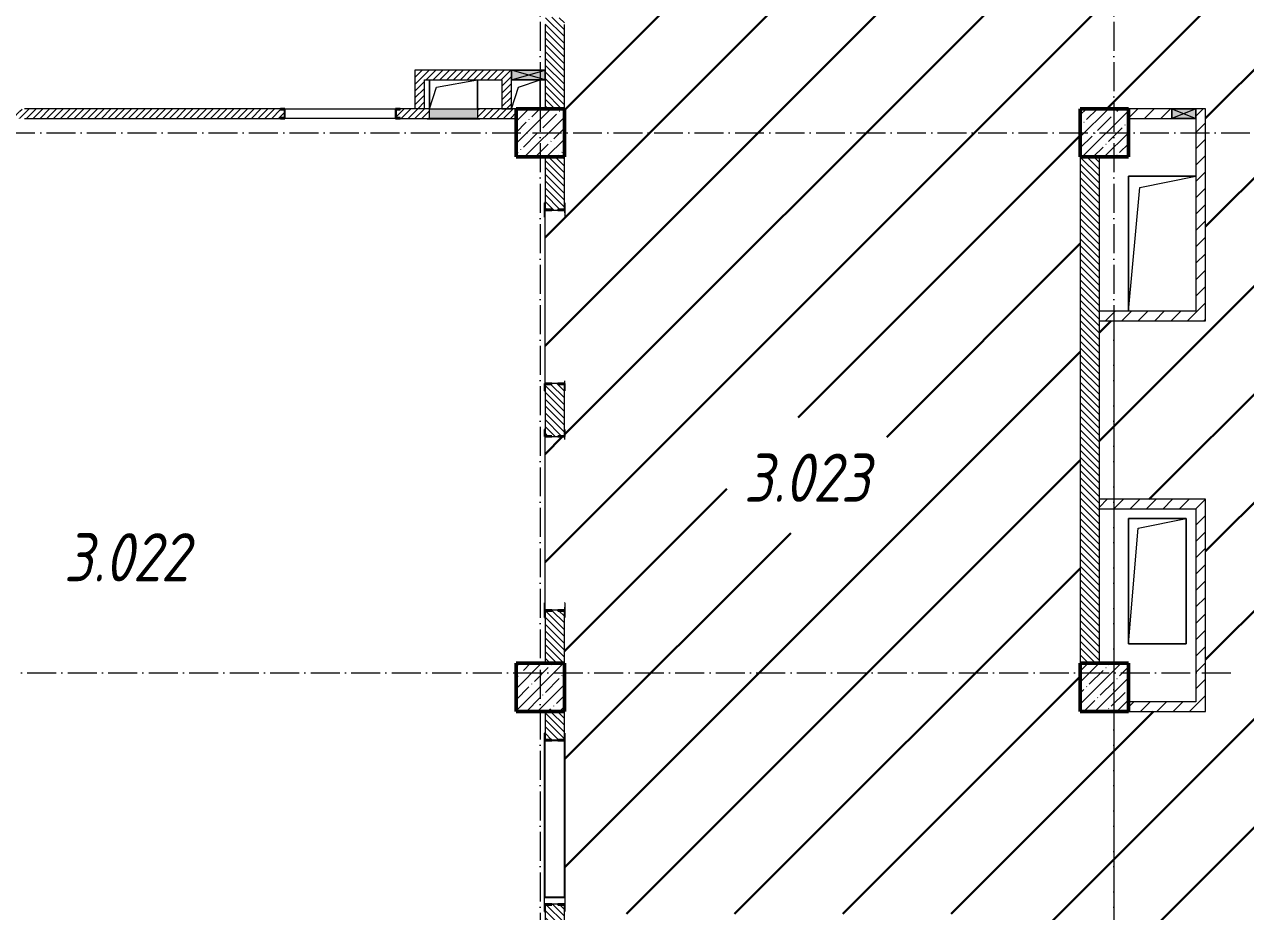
# Model space of a CAD drawing. Header units: millimetres. Extents: x 35697 to 388678, y -91946 to 171347.
# Drawn here: x 361571 to 374236, y -43007 to -33807 of the extents above; entities that cross this region are included whole.
import ezdxf

# ---------------------------------------------------------------- set-up
doc = ezdxf.new("R2010")
doc.units = ezdxf.units.MM
doc.linetypes.add('50_200_ШТРИХ_1Т_ш5_п1_п1_', pattern=[700, 500, -100, 0, -100])
for name, color, linetype, lineweight in [('2.1) ПГП окна 2.8 м', 5, 'Continuous', 30), ('A-DETL-GENF-OTLN', 7, 'Continuous', 9), ('A-FLOR-____-OTLN', 7, 'Continuous', 9), ('A-GENM-____-MCUT', 7, 'Continuous', 25), ('A-GENM-____-OTLN', 7, 'Continuous', 9), ('A-GENM-____-OTLN-1', 7, 'Continuous', 25), ('A-GLAZ-____-OTLN', 7, 'Continuous', 9), ('A-WALL-____-MCUT', 7, 'Continuous', 13), ('A-WALL-____-PATT-1', 7, 'Continuous', 9), ('A-WALL-FNSH-MCUT-1', 7, 'Continuous', 9), ('I-WALL-____-OTLN', 7, 'Continuous', 9), ('S-COLS-____-MCUT', 7, 'Continuous', 50), ('S-COLS-____-OTLN', 7, 'Continuous', 9), ('S-GRID-____-OTLN-1', 7, '50_200_ШТРИХ_1Т_ш5_п1_п1_', 9), ('Марки помещений', 7, 'Continuous', 9), ('стяжа', 7, 'Continuous', 30)]:
    doc.layers.add(name, color=color, linetype=linetype, lineweight=lineweight)
doc.layers.add('A-GLAZ-____-OTLN-1', color=7, linetype='Continuous', lineweight=9, true_color=0xc0c0c0)
doc.styles.add('ISOCPEUR_I_2', font='isocpeui.ttf', dxfattribs={"width": 0.85, "height": 2.3})
pattern_1 = [(45, (283770.707, -86863.456), (-35.35534, 35.35534), [])]
pattern_2 = [(135, (283770.707, -86863.456), (-35.35534, -35.35534), [])]
pattern_3 = [(45, (283770.71, -86863.46), (-84.85281, 84.85281), [])]

# ---------------------------------------------------------------- blocks, each defined once
blk = doc.blocks.new('BSC_Колонна _Прямоугольная - 500х500-V36-АР1_План отверстий 3 этажа в осях 1-64_Ю-ЯЯ')
at = {"layer": 'S-COLS-____-OTLN'}
h = blk.add_hatch(dxfattribs=at)
h.set_pattern_fill('FP_44', color=256, style=0, pattern_type=2)
h.set_pattern_definition([(45, (-89000, -51931.04), (-114.04925, 114.04925), []), (45, (-88885.95, -51931.04), (-114.04925, 114.04925), [201.613, -40.323, 3.353, -36.97])])
h.paths.add_polyline_path([(-250, -250), (250, -250), (250, 250), (-250, 250)], flags=0)
at = {"layer": 'S-COLS-____-MCUT'}
for p, q in [((250, 250), (-250, 250)), ((-250, 250), (-250, -250)), ((250, -250), (250, 250)), ((-250, -250), (250, -250))]:
    blk.add_line(p, q, dxfattribs=at)
blk = doc.blocks.new('BSC_Колонна _Прямоугольная - 500х500-V37-АР1_План отверстий 3 этажа в осях 1-64_Ю-ЯЯ')
at = {"layer": 'S-COLS-____-OTLN'}
h = blk.add_hatch(dxfattribs=at)
h.set_pattern_fill('FP_45', color=256, style=0, pattern_type=2)
h.set_pattern_definition([(45, (-83150, -51931.04), (-114.04925, 114.04925), []), (45, (-83035.95, -51931.04), (-114.04925, 114.04925), [201.613, -40.323, 3.353, -36.97])])
h.paths.add_polyline_path([(-250, -250), (250, -250), (250, 250), (-250, 250)], flags=0)
at = {"layer": 'S-COLS-____-MCUT'}
for p, q in [((250, 250), (-250, 250)), ((-250, 250), (-250, -250)), ((250, -250), (250, 250)), ((-250, -250), (250, -250))]:
    blk.add_line(p, q, dxfattribs=at)
blk = doc.blocks.new('BSC_Колонна _Прямоугольная - 500х500-V54-АР1_План отверстий 3 этажа в осях 1-64_Ю-ЯЯ')
at = {"layer": 'S-COLS-____-OTLN'}
h = blk.add_hatch(dxfattribs=at)
h.set_pattern_fill('FP_62', color=256, style=0, pattern_type=2)
h.set_pattern_definition([(45, (-89000, -46181.04), (-114.04925, 114.04925), []), (45, (-88885.95, -46181.04), (-114.04925, 114.04925), [201.613, -40.323, 3.353, -36.97])])
h.paths.add_polyline_path([(-250, -250), (250, -250), (250, 250), (-250, 250)], flags=0)
at = {"layer": 'S-COLS-____-MCUT'}
for p, q in [((250, 250), (-250, 250)), ((-250, 250), (-250, -250)), ((250, -250), (250, 250)), ((-250, -250), (250, -250))]:
    blk.add_line(p, q, dxfattribs=at)
blk = doc.blocks.new('BSC_Колонна _Прямоугольная - 500х500-V55-АР1_План отверстий 3 этажа в осях 1-64_Ю-ЯЯ')
at = {"layer": 'S-COLS-____-OTLN'}
h = blk.add_hatch(dxfattribs=at)
h.set_pattern_fill('FP_63', color=256, style=0, pattern_type=2)
h.set_pattern_definition([(45, (-83150, -46181.04), (-114.04925, 114.04925), []), (45, (-83035.95, -46181.04), (-114.04925, 114.04925), [201.613, -40.323, 3.353, -36.97])])
h.paths.add_polyline_path([(-250, -250), (250, -250), (250, 250), (-250, 250)], flags=0)
at = {"layer": 'S-COLS-____-MCUT'}
for p, q in [((250, 250), (-250, 250)), ((-250, 250), (-250, -250)), ((250, -250), (250, 250)), ((-250, -250), (250, -250))]:
    blk.add_line(p, q, dxfattribs=at)
blk = doc.blocks.new('154_Стойка_СКБ_Швеллер - СМ-2180_100-28278414-АР1_План отверстий 3 этажа в осях 1-64_Ю-ЯЯ')
at = {"layer": 'A-GENM-____-MCUT'}
for p, q in [((171, 50), (125, 50)), ((125, 50), (125, -50)), ((129.5, 42.4), (171, 42.4)), ((129.5, -42.4), (129.5, 42.4)), ((171, 42.4), (171, 50)), ((125, -50), (171, -50)), ((171, -42.4), (129.5, -42.4)), ((171, -50), (171, -42.4))]:
    blk.add_line(p, q, dxfattribs=at)
blk = doc.blocks.new('154_Стойка_СКБ_Уголок - СМ-2480_200-28346303-АР1_План отверстий 3 этажа в осях 1-64_Ю-ЯЯ')
at = {"layer": 'A-GENM-____-MCUT'}
for p, q in [((125, 156), (125, 81)), ((200, 156), (125, 156)), ((131, 81), (131, 150)), ((131, 150), (200, 150)), ((200, 150), (200, 156)), ((125, 81), (131, 81)), ((131, 19), (125, 19)), ((125, 19), (125, -56)), ((131, -50), (131, 19)), ((125, -56), (200, -56)), ((200, -50), (131, -50)), ((200, -56), (200, -50))]:
    blk.add_line(p, q, dxfattribs=at)
blk = doc.blocks.new('Стойка_Влож_Полоса боковая - Полоса-V164-АР1_План отверстий 3 этажа в осях 1-64_Ю-ЯЯ')
at = {"layer": 'A-GENM-____-OTLN'}
for p, q in [((-5, 60), (0, 60)), ((-5, -60), (-5, 60)), ((0, 31), (0, -31)), ((0, -60), (-5, -60))]:
    blk.add_line(p, q, dxfattribs=at)
blk = doc.blocks.new('Стойка_Влож_Уголок_Опорный - Уголок-28213941-АР1_План отверстий 3 этажа в осях 1-64_Ю-ЯЯ')
at = {"layer": 'A-GENM-____-OTLN'}
for p, q in [((-212, -6), (-212, 0)), ((0, 0), (0, -6)), ((-212, -75), (-212, -6)), ((-212, -6), (-206, -6)), ((-212, -75), (-206, -75)), ((-6, -6), (0, -6)), ((-6, -75), (0, -75)), ((0, -6), (0, -75))]:
    blk.add_line(p, q, dxfattribs=at)
blk = doc.blocks.new('Фахверк_СКБ_Уголок - 200_3960-28268576-АР1_План отверстий 3 этажа в осях 1-64_Ю-ЯЯ')
at = {"layer": 'A-GENM-____-MCUT'}
for p, q in [((200, 156), (125, 156)), ((125, 156), (125, 81)), ((131, 81), (131, 150)), ((131, 150), (200, 150)), ((200, 150), (200, 156)), ((125, 81), (131, 81)), ((131, 19), (125, 19)), ((125, 19), (125, -56)), ((131, -50), (131, 19)), ((125, -56), (200, -56)), ((200, -50), (131, -50)), ((200, -56), (200, -50))]:
    blk.add_line(p, q, dxfattribs=at)
blk = doc.blocks.new('АР_Перемычка - АР_Перемычка-28729843-АР1_План отверстий 3 этажа в осях 1-64_Ю-ЯЯ')
at = {"layer": 'A-GENM-____-OTLN'}
blk.add_line((-400, -100), (-392, -100), dxfattribs=at)
blk = doc.blocks.new('Фахверк_СКБ_Уголок - 200_3550-28267367-АР1_План отверстий 3 этажа в осях 1-64_Ю-ЯЯ')
at = {"layer": 'A-GENM-____-MCUT'}
for p, q in [((200, 156), (125, 156)), ((125, 156), (125, 81)), ((131, 81), (131, 150)), ((131, 150), (200, 150)), ((200, 150), (200, 156)), ((125, 81), (131, 81)), ((131, 19), (125, 19)), ((125, 19), (125, -56)), ((131, -50), (131, 19)), ((125, -56), (200, -56)), ((200, -50), (131, -50)), ((200, -56), (200, -50))]:
    blk.add_line(p, q, dxfattribs=at)
blk = doc.blocks.new('AR_Отверстие Ниша - Лючок-32401698-АР1_План отверстий 3 этажа в осях 1-64_Ю-ЯЯ')
at = {"layer": 'A-GLAZ-____-OTLN'}
blk.add_hatch(color=256, dxfattribs=at).paths.add_polyline_path([(-250, 50), (-250, -50), (250, -50), (250, 50)], flags=0)
for p, q in [((-250, 50), (250, 50)), ((-250, -50), (-250, 50)), ((250, 50), (250, -50)), ((250, -50), (-250, -50))]:
    blk.add_line(p, q, dxfattribs=at)
blk = doc.blocks.new('Л_Общий_Лючок - Лючок-29741473-АР1_План отверстий 3 этажа в осях 1-64_Ю-ЯЯ')
at = {"layer": 'A-GLAZ-____-OTLN-1'}
blk.add_hatch(color=256, dxfattribs=at).paths.add_polyline_path([(524, -6), (524, 0), (-24, 0), (-24, -6), (500, -6)], flags=0)
at = {"layer": 'A-GLAZ-____-OTLN'}
for p, q in [((-24, 0), (-24, -6)), ((524, 0), (524, -6)), ((-24, -6), (524, -6))]:
    blk.add_line(p, q, dxfattribs=at)
blk = doc.blocks.new('AR_Отверстие прямоугольное _в плите_ - AR_Отверстие прямоугольное _в плите_-30459267-АР1_План отверстий 3 этажа в осях 1-64_Ю-ЯЯ')
at = {"layer": 'A-GENM-____-OTLN'}
for p, q in [((-250, 150), (-250, -150)), ((-175, 75), (250, 150)), ((250, -150), (250, 150)), ((-250, -150), (-175, 75))]:
    blk.add_line(p, q, dxfattribs=at)
blk = doc.blocks.new('AR_Отверстие прямоугольное _в плите_ - AR_Отверстие прямоугольное _в плите_-30552542-АР1_План отверстий 3 этажа в осях 1-64_Ю-ЯЯ')
at = {"layer": 'A-GENM-____-OTLN'}
for p, q in [((350, 700), (-350, 700)), ((-350, 700), (-350, -700)), ((-233, 583), (350, 700)), ((-350, -700), (-233, 583))]:
    blk.add_line(p, q, dxfattribs=at)
blk = doc.blocks.new('AR_Отверстие прямоугольное _в плите_ - AR_Отверстие прямоугольное _в плите_-30552544-АР1_План отверстий 3 этажа в осях 1-64_Ю-ЯЯ')
at = {"layer": 'A-GENM-____-OTLN'}
for p, q in [((300, 650), (-300, 650)), ((-300, 650), (-300, -650)), ((-200, 550), (300, 650)), ((300, -650), (300, 650)), ((-300, -650), (-200, 550)), ((-300, -650), (300, -650))]:
    blk.add_line(p, q, dxfattribs=at)
blk = doc.blocks.new('AR_Отверстие прямоугольное _в плите_ - AR_Отверстие прямоугольное _в плите_-30459338-АР1_План отверстий 3 этажа в осях 1-64_Ю-ЯЯ')
at = {"layer": 'A-GENM-____-OTLN'}
for p, q in [((-75, 75), (150, 150)), ((150, -150), (150, 150)), ((-150, -150), (-75, 75))]:
    blk.add_line(p, q, dxfattribs=at)
blk = doc.blocks.new('AR_Отверстие прямоугольное _в стене__БезПР - AR_Отверстие прямоугольное _в стене__БезПР-36899173-АР1_План отверстий 3 этажа в осях 1-64_Ю-ЯЯ')
at = {"layer": 'A-GLAZ-____-OTLN'}
blk.add_hatch(color=256, dxfattribs=at).paths.add_polyline_path([(175, 50), (-175, 50), (-175, -50), (175, -50)], flags=0)
at = {"layer": 'A-DETL-GENF-OTLN'}
for p, q in [((-175, -50), (-175, 50)), ((-175, 50), (175, 50)), ((175, 50), (-175, -50)), ((-175, 50), (175, -50)), ((175, 50), (-175, 50)), ((-175, 50), (-175, -50)), ((175, 50), (175, -50)), ((175, -50), (175, 50)), ((175, -50), (-175, -50)), ((-175, -50), (175, -50))]:
    blk.add_line(p, q, dxfattribs=at)
at = {"layer": 'A-GLAZ-____-OTLN'}
blk.add_line((175, 50), (-175, 50), dxfattribs=at)
blk = doc.blocks.new('AR_Отверстие прямоугольное _в стене__БезПР - AR_Отверстие прямоугольное _в стене__БезПР-36427648-АР1_План отверстий 3 этажа в осях 1-64_Ю-ЯЯ')
at = {"layer": 'A-GLAZ-____-OTLN'}
blk.add_hatch(color=256, dxfattribs=at).paths.add_polyline_path([(125, -50), (125, 50), (-125, 50), (-125, -50)], flags=0)
at = {"layer": 'A-DETL-GENF-OTLN'}
for p, q in [((-125, -50), (-125, 50)), ((-125, 50), (125, 50)), ((125, 50), (-125, -50)), ((-125, 50), (125, -50)), ((125, 50), (-125, 50)), ((-125, 50), (-125, -50)), ((125, 50), (125, -50)), ((125, -50), (125, 50)), ((125, -50), (-125, -50)), ((-125, -50), (125, -50))]:
    blk.add_line(p, q, dxfattribs=at)
at = {"layer": 'A-GLAZ-____-OTLN'}
blk.add_line((125, 50), (-125, 50), dxfattribs=at)
blk = doc.blocks.new('3эт')
at = {"layer": 'S-GRID-____-OTLN-1', "color": 251, "ltscale": 0.6, "true_color": 0x636466}
for p, q in [((366920.7, 4029.4), (366920.7, -46882.4)), ((372870.7, 4029.4), (372870.7, -46882.4)), ((352977.2, -34932.4), (387845.1, -34932.4)), ((372870.7, -36982.5), (372870.7, -91346.1)), ((351097.5, -40532.4), (374089.5, -40532.4))]:
    blk.add_line(p, q, dxfattribs=at)

msp = doc.modelspace()

# ---------------------------------------------------------------- hatches: boundary and pattern name
at = {"layer": '2.1) ПГП окна 2.8 м'}
h = msp.add_hatch(dxfattribs=at)
h.set_pattern_fill('ANSI31', color=5, scale=250)
edge = h.paths.add_edge_path()
edge.add_line((377021, -31682), (373021, -31682))
edge.add_line((373021, -31682), (372521, -31682))
edge.add_line((372521, -31682), (371919, -31682))
edge.add_line((371919, -31682), (369621, -31682))
edge.add_line((369621, -31682), (369586, -31682))
edge.add_line((369586, -31682), (369586, -31688))
edge.add_line((369586, -31688), (369206, -31688))
edge.add_line((369206, -31688), (369171, -31682))
edge.add_line((369171, -31682), (367471, -31682))
edge.add_line((367471, -31682), (367471, -31688))
edge.add_line((367471, -31688), (367396, -31688))
edge.add_line((367396, -31688), (367171, -31682))
edge.add_line((367171, -31682), (367171, -31917))
edge.add_line((367171, -31917), (367171, -32167))
edge.add_line((367171, -32167), (367171, -32507))
edge.add_line((367171, -32507), (367177, -32507))
edge.add_line((367177, -32507), (367177, -32582))
edge.add_line((367177, -32582), (367177, -32588))
edge.add_line((367177, -32588), (367177, -32657))
edge.add_line((367177, -32657), (367171, -33657))
edge.add_line((367171, -33657), (367177, -33657))
edge.add_line((367177, -33657), (367177, -33726))
edge.add_line((367177, -33726), (367177, -33732))
edge.add_line((367177, -33732), (367177, -33807))
edge.add_line((367177, -33807), (367171, -34682))
edge.add_line((367171, -34682), (367171, -35182))
edge.add_line((367171, -35182), (367171, -35657))
edge.add_line((367171, -35657), (367177, -35657))
edge.add_line((367177, -35657), (367177, -35732))
edge.add_line((367177, -35732), (367177, -35738))
edge.add_line((367177, -35738), (367171, -35762))
edge.add_line((367171, -35762), (367171, -35732))
edge.add_line((367171, -35732), (367131, -35732))
edge.add_line((367131, -35732), (367131, -35737))
edge.add_line((367131, -35737), (367011, -35737))
edge.add_line((367011, -35737), (366971, -35733))
edge.add_line((366971, -35733), (366971, -37532))
edge.add_line((366971, -37532), (367040, -37532))
edge.add_line((367040, -37532), (367102, -37532))
edge.add_line((367102, -37532), (367177, -37532))
edge.add_line((367177, -37532), (367177, -37607))
edge.add_line((367177, -37607), (367171, -38007))
edge.add_line((367171, -38007), (367177, -38007))
edge.add_line((367177, -38007), (367177, -38082))
edge.add_line((367177, -38082), (367171, -38112))
edge.add_line((367171, -38112), (367171, -38082))
edge.add_line((367171, -38082), (367102, -38082))
edge.add_line((367102, -38082), (367040, -38082))
edge.add_line((367040, -38082), (366971, -38082))
edge.add_line((366971, -38082), (366971, -39882))
edge.add_line((366971, -39882), (367011, -39882))
edge.add_line((367011, -39882), (367011, -39877))
edge.add_line((367011, -39877), (367131, -39877))
edge.add_line((367131, -39877), (367171, -39882))
edge.add_line((367171, -39882), (367171, -39852))
edge.add_line((367171, -39852), (367177, -39807))
edge.add_line((367177, -39807), (367177, -39876))
edge.add_line((367177, -39876), (367177, -39882))
edge.add_line((367177, -39882), (367177, -39957))
edge.add_line((367177, -39957), (367171, -40432))
edge.add_line((367171, -40432), (367171, -40932))
edge.add_line((367171, -40932), (367171, -41157))
edge.add_line((367171, -41157), (367177, -41157))
edge.add_line((367177, -41157), (367177, -41232))
edge.add_line((367177, -41232), (367177, -42857))
edge.add_line((367177, -42857), (367177, -42926))
edge.add_line((367177, -42926), (367177, -42932))
edge.add_line((367177, -42932), (367177, -43032))
edge.add_line((367177, -43032), (369321, -43032))
edge.add_line((369321, -43032), (369371, -43032))
edge.add_line((369371, -43032), (370421, -43032))
edge.add_line((370421, -43032), (371471, -43032))
edge.add_line((371471, -43032), (371571, -43032))
edge.add_line((371571, -43032), (371571, -43682))
edge.add_line((371571, -43682), (372071, -43682))
edge.add_line((372071, -43682), (372371, -43682))
edge.add_line((372371, -43682), (372521, -43682))
edge.add_line((372521, -43682), (372521, -43382))
edge.add_line((372521, -43382), (373021, -43382))
edge.add_line((373021, -43382), (373021, -43882))
edge.add_line((373021, -43882), (376471, -43882))
edge.add_line((376471, -43882), (376471, -43382))
edge.add_line((376471, -43382), (376971, -43382))
edge.add_line((376971, -43382), (376971, -42605))
edge.add_arc((376996, -42561), 50, 180, 240.0455, ccw=False)
edge.add_arc((376996, -42561), 50, 119.9545, 180, ccw=False)
edge.add_line((376971, -42518), (376971, -40032))
edge.add_line((376971, -40032), (376471, -40032))
edge.add_line((376471, -40032), (376471, -39532))
edge.add_line((376471, -39532), (376971, -39532))
edge.add_line((376971, -39532), (376971, -39832))
edge.add_line((376971, -39832), (380621, -39832))
edge.add_line((380621, -39832), (380621, -39582))
edge.add_line((380621, -39582), (380621, -37982))
edge.add_line((380621, -37982), (380621, -37582))
edge.add_line((380621, -37582), (378871, -37582))
edge.add_line((378871, -37582), (378821, -37582))
edge.add_line((378821, -37582), (378221, -37582))
edge.add_line((378221, -37582), (377121, -37582))
edge.add_line((377121, -37582), (377021, -37582))
edge.add_line((377021, -37582), (377021, -37382))
edge.add_line((377021, -37382), (377021, -36557))
edge.add_line((377021, -36557), (377015, -36557))
edge.add_line((377015, -36557), (377015, -36482))
edge.add_line((377015, -36482), (377016, -35482))
edge.add_line((377016, -35482), (377015, -35482))
edge.add_line((377015, -35482), (377015, -35407))
edge.add_line((377015, -35407), (377016, -34307))
edge.add_line((377016, -34307), (377015, -34307))
edge.add_line((377015, -34307), (377015, -34232))
edge.add_line((377015, -34232), (377017, -33082))
edge.add_line((377017, -33082), (377015, -33082))
edge.add_line((377015, -33082), (377015, -33007))
edge.add_line((377015, -33007), (377021, -31682))
h.paths.add_polyline_path([(372521, -34682), (373021, -34682), (373471, -34682), (373721, -34682), (373821, -34682), (373821, -36882), (372721, -36882), (372721, -38732), (373821, -38732), (373821, -40932), (373021, -40932), (372521, -40932), (372521, -40432), (372521, -35182)], flags=16)
h.paths.add_polyline_path([(373471, -34782), (373471, -34682), (373721, -34682), (373721, -34782), (373721, -36782), (373021, -36782), (373021, -35382), (373721, -35382), (373721, -34782)], flags=0)
h.paths.add_polyline_path([(373021, -35382), (373721, -35382), (373137, -35499), (373021, -36782)], flags=0)
h.paths.add_polyline_path([(373021, -38932), (373621, -38932), (373621, -40232), (373021, -40232)], flags=0)
h.paths.add_polyline_path([(368857, -39083), (370515, -39083), (370515, -37883), (368857, -37883)], flags=16)
at = {"layer": 'A-WALL-____-PATT-1'}
h = msp.add_hatch(dxfattribs=at)
h.set_pattern_fill('FP_9', color=256, style=0, pattern_type=2)
h.set_pattern_definition(pattern_2)
h.paths.add_polyline_path([(367171, -34682), (367171, -33738), (367102, -33738), (367102, -33732), (367040, -33732), (367040, -33738), (366971, -33738), (366971, -34682)], flags=0)
h.paths.add_polyline_path([(367102, -32582), (367102, -32576), (367171, -32576), (367171, -32167), (366971, -32167), (366971, -32576), (367040, -32576), (367040, -32582)], flags=0)
h.paths.add_polyline_path([(366971, -31917), (367171, -31917), (367171, -31682), (366971, -31682)], flags=0)
h = msp.add_hatch(dxfattribs=at)
h.set_pattern_fill('FP_8', color=256, style=0, pattern_type=2)
h.set_pattern_definition(pattern_1)
h.paths.add_polyline_path([(366521, -34382), (366621, -34382), (366621, -34282), (365621, -34282), (365621, -34382), (365721, -34382)], flags=0)
h = msp.add_hatch(dxfattribs=at)
h.set_pattern_fill('FP_8', color=256, style=0, pattern_type=2)
h.set_pattern_definition(pattern_1)
h.paths.add_polyline_path([(365721, -34682), (365721, -34382), (365621, -34382), (365621, -34682)], flags=0)
h = msp.add_hatch(dxfattribs=at)
h.set_pattern_fill('FP_8', color=256, style=0, pattern_type=2)
h.set_pattern_definition(pattern_1)
h.paths.add_polyline_path([(366621, -34682), (366621, -34382), (366521, -34382), (366521, -34682)], flags=0)
h = msp.add_hatch(dxfattribs=at)
h.set_pattern_fill('FP_8', color=256, style=0, pattern_type=2)
h.set_pattern_definition(pattern_1)
h.paths.add_polyline_path([(365671, -34782), (365671, -34682), (365467, -34682), (365467, -34690), (365425, -34690), (365425, -34775), (365467, -34775), (365467, -34782)], flags=0)
h.paths.add_polyline_path([(364225, -34782), (364225, -34775), (364266, -34775), (364266, -34690), (364225, -34690), (364225, -34682), (361571, -34682), (361571, -34685), (361524, -34685), (361524, -34779), (361571, -34779), (361571, -34782)], flags=0)
h.paths.add_polyline_path([(361521, -34782), (361521, -34682), (358771, -34682), (358771, -34782), (359758, -34782)], flags=0)
h = msp.add_hatch(dxfattribs=at)
h.set_pattern_fill('FP_8', color=256, style=0, pattern_type=2)
h.set_pattern_definition(pattern_1)
h.paths.add_polyline_path([(366671, -34782), (366671, -34682), (366271, -34682), (366271, -34782)], flags=0)
h.paths.add_polyline_path([(365771, -34782), (365771, -34682), (365671, -34682), (365671, -34782)], flags=0)
h = msp.add_hatch(dxfattribs=at)
h.set_pattern_fill('FP_7', color=256, style=0, pattern_type=2)
h.set_pattern_definition(pattern_3)
h.paths.add_polyline_path([(373471, -34782), (373471, -34682), (373021, -34682), (373021, -34782)], flags=0)
h.paths.add_polyline_path([(373721, -34782), (373821, -34782), (373821, -34682), (373721, -34682)], flags=0)
h = msp.add_hatch(dxfattribs=at)
h.set_pattern_fill('FP_7', color=256, style=0, pattern_type=2)
h.set_pattern_definition(pattern_3)
h.paths.add_polyline_path([(373721, -36782), (373821, -36782), (373821, -34782), (373721, -34782)], flags=0)
h = msp.add_hatch(dxfattribs=at)
h.set_pattern_fill('FP_9', color=256, style=0, pattern_type=2)
h.set_pattern_definition(pattern_2)
h.paths.add_polyline_path([(367171, -40432), (367171, -39888), (367102, -39888), (367102, -39882), (367040, -39882), (367040, -39888), (366971, -39888), (366971, -40432), (367131, -40432)], flags=0)
h.paths.add_polyline_path([(367040, -38082), (367102, -38082), (367102, -38076), (367171, -38076), (367171, -37538), (367102, -37538), (367102, -37532), (367040, -37532), (367040, -37538), (366971, -37538), (366971, -38076), (367040, -38076)], flags=0)
h.paths.add_polyline_path([(367040, -35732), (367102, -35732), (367102, -35726), (367171, -35726), (367171, -35182), (366971, -35182), (366971, -35726), (367040, -35726)], flags=0)
h = msp.add_hatch(dxfattribs=at)
h.set_pattern_fill('FP_9', color=256, style=0, pattern_type=2)
h.set_pattern_definition(pattern_2)
h.paths.add_polyline_path([(372721, -40432), (372721, -35182), (372521, -35182), (372521, -40432)], flags=0)
h = msp.add_hatch(dxfattribs=at)
h.set_pattern_fill('FP_7', color=256, style=0, pattern_type=2)
h.set_pattern_definition(pattern_3)
h.paths.add_polyline_path([(372721, -36882), (373821, -36882), (373821, -36782), (372721, -36782)], flags=0)
h = msp.add_hatch(dxfattribs=at)
h.set_pattern_fill('FP_7', color=256, style=0, pattern_type=2)
h.set_pattern_definition(pattern_3)
h.paths.add_polyline_path([(373721, -38832), (373721, -38732), (372721, -38732), (372721, -38832)], flags=0)
h = msp.add_hatch(dxfattribs=at)
h.set_pattern_fill('FP_7', color=256, style=0, pattern_type=2)
h.set_pattern_definition(pattern_3)
h.paths.add_polyline_path([(373721, -40832), (373821, -40832), (373821, -38732), (373721, -38732), (373721, -39327)], flags=0)
h = msp.add_hatch(dxfattribs=at)
h.set_pattern_fill('FP_7', color=256, style=0, pattern_type=2)
h.set_pattern_definition(pattern_3)
h.paths.add_polyline_path([(373021, -40932), (373821, -40932), (373821, -40832), (373021, -40832)], flags=0)
h = msp.add_hatch(dxfattribs=at)
h.set_pattern_fill('FP_9', color=256, style=0, pattern_type=2)
h.set_pattern_definition(pattern_2)
h.paths.add_polyline_path([(367171, -43382), (367171, -42938), (367102, -42938), (367102, -42932), (367040, -42932), (367040, -42938), (366971, -42938), (366971, -43382), (367131, -43382)], flags=0)
h.paths.add_polyline_path([(367040, -41232), (367102, -41232), (367102, -41226), (367171, -41226), (367171, -40932), (366971, -40932), (366971, -41226), (367040, -41226)], flags=0)

# ---------------------------------------------------------------- linework, layer by layer
msp.add_lwpolyline([(366965, -42857), (367177, -42857), (367177, -41232), (366965, -41232)], close=True)
at = {"layer": 'A-FLOR-____-OTLN'}
for p, q in [((365771, -34682), (365771, -34382)), ((366271, -34382), (366271, -34682)), ((366921, -34382), (366921, -34682)), ((373021, -35382), (373721, -35382)), ((373021, -36782), (373021, -35382)), ((373021, -38932), (373621, -38932)), ((373021, -40232), (373021, -38932)), ((373621, -38932), (373621, -40232)), ((373621, -40232), (373021, -40232))]:
    msp.add_line(p, q, dxfattribs=at)
at = {"layer": 'A-WALL-____-MCUT'}
for p, q in [((366971, -33807), (366971, -34282)), ((367171, -34682), (367171, -33807)), ((366971, -34382), (366971, -34682)), ((366971, -35182), (366971, -35657)), ((367171, -35657), (367171, -35182)), ((372521, -35182), (372521, -40432)), ((372721, -40432), (372721, -35182)), ((366971, -37607), (366971, -38007)), ((367102, -37532), (367040, -37532)), ((367171, -38007), (367171, -37607)), ((367040, -38082), (367102, -38082)), ((366971, -39957), (366971, -40432)), ((367171, -40432), (367171, -39957)), ((366971, -40932), (366971, -41157)), ((367171, -41157), (367171, -40932)), ((367040, -41232), (367102, -41232)), ((366971, -43007), (366971, -43382)), ((367171, -43382), (367171, -43007))]:
    msp.add_line(p, q, dxfattribs=at)
at = {"layer": 'A-WALL-FNSH-MCUT-1'}
for p, q in [((366621, -34282), (365621, -34282)), ((365621, -34282), (365621, -34682)), ((365721, -34382), (366521, -34382)), ((365721, -34682), (365721, -34382)), ((366521, -34382), (366521, -34682)), ((366621, -34682), (366621, -34382)), ((364225, -34682), (361571, -34682)), ((365771, -34682), (365467, -34682)), ((366671, -34682), (366271, -34682)), ((366521, -34682), (366621, -34682)), ((373471, -34682), (373021, -34682)), ((373821, -34682), (373721, -34682)), ((373821, -36882), (373821, -34682)), ((361571, -34782), (364225, -34782)), ((365467, -34782), (365771, -34782)), ((366271, -34782), (366671, -34782)), ((373021, -34782), (373471, -34782)), ((373721, -34782), (373721, -36782)), ((373721, -36782), (372721, -36782)), ((372721, -36882), (373821, -36882)), ((373821, -38732), (372721, -38732)), ((373821, -40932), (373821, -38732)), ((372721, -38832), (373721, -38832)), ((373721, -38832), (373721, -40832)), ((373721, -40832), (373021, -40832)), ((373021, -40932), (373821, -40932))]:
    msp.add_line(p, q, dxfattribs=at)
at = {"layer": 'I-WALL-____-OTLN'}
for p, q in [((364271, -34682), (365421, -34682)), ((365421, -34782), (364271, -34782)), ((366971, -37532), (366971, -35732)), ((367171, -35732), (367171, -35762)), ((367171, -37502), (367171, -37532)), ((366971, -39882), (366971, -38082)), ((367171, -38082), (367171, -38112)), ((367171, -39852), (367171, -39882))]:
    msp.add_line(p, q, dxfattribs=at)

# ---------------------------------------------------------------- block references
at = {"layer": 'A-GENM-____-OTLN'}
for name, p in [('AR_Отверстие прямоугольное _в плите_ - AR_Отверстие прямоугольное _в плите_-30459267-АР1_План отверстий 3 этажа в осях 1-64_Ю-ЯЯ', (366021, -34532)), ('AR_Отверстие прямоугольное _в плите_ - AR_Отверстие прямоугольное _в плите_-30459338-АР1_План отверстий 3 этажа в осях 1-64_Ю-ЯЯ', (366771, -34532)), ('AR_Отверстие прямоугольное _в плите_ - AR_Отверстие прямоугольное _в плите_-30552542-АР1_План отверстий 3 этажа в осях 1-64_Ю-ЯЯ', (373371, -36082)), ('Стойка_Влож_Уголок_Опорный - Уголок-28213941-АР1_План отверстий 3 этажа в осях 1-64_Ю-ЯЯ', (367177, -35732)), ('AR_Отверстие прямоугольное _в плите_ - AR_Отверстие прямоугольное _в плите_-30552544-АР1_План отверстий 3 этажа в осях 1-64_Ю-ЯЯ', (373321, -39582))]:
    msp.add_blockref(name, p, dxfattribs=at)
for name, p, rotation in [('АР_Перемычка - АР_Перемычка-28729843-АР1_План отверстий 3 этажа в осях 1-64_Ю-ЯЯ', (367071, -35732), 269.9999999999999), ('Стойка_Влож_Полоса боковая - Полоса-V164-АР1_План отверстий 3 этажа в осях 1-64_Ю-ЯЯ', (367071, -35732), 89.99999999999994), ('Стойка_Влож_Уголок_Опорный - Уголок-28213941-АР1_План отверстий 3 этажа в осях 1-64_Ю-ЯЯ', (366965, -39882), 180), ('Стойка_Влож_Полоса боковая - Полоса-V164-АР1_План отверстий 3 этажа в осях 1-64_Ю-ЯЯ', (367071, -39882), 269.9999999999999), ('Стойка_Влож_Уголок_Опорный - Уголок-28213941-АР1_План отверстий 3 этажа в осях 1-64_Ю-ЯЯ', (366965, -42932), 180), ('Стойка_Влож_Полоса боковая - Полоса-V164-АР1_План отверстий 3 этажа в осях 1-64_Ю-ЯЯ', (367071, -42932), 269.9999999999999)]:
    msp.add_blockref(name, p, dxfattribs=dict(at, rotation=rotation))
at = {"layer": 'A-GENM-____-OTLN-1'}
for name, p, rotation in [('154_Стойка_СКБ_Швеллер - СМ-2180_100-28278414-АР1_План отверстий 3 этажа в осях 1-64_Ю-ЯЯ', (364396, -34732), 180), ('154_Стойка_СКБ_Уголок - СМ-2480_200-28346303-АР1_План отверстий 3 этажа в осях 1-64_Ю-ЯЯ', (367121, -35857), 89.99999999999993), ('Фахверк_СКБ_Уголок - 200_3550-28267367-АР1_План отверстий 3 этажа в осях 1-64_Ю-ЯЯ', (367021, -37407), 269.9999999999999), ('Фахверк_СКБ_Уголок - 200_3550-28267367-АР1_План отверстий 3 этажа в осях 1-64_Ю-ЯЯ', (367121, -38207), 89.99999999999993), ('154_Стойка_СКБ_Уголок - СМ-2480_200-28346303-АР1_План отверстий 3 этажа в осях 1-64_Ю-ЯЯ', (367021, -39757), 269.9999999999999), ('Фахверк_СКБ_Уголок - 200_3960-28268576-АР1_План отверстий 3 этажа в осях 1-64_Ю-ЯЯ', (367121, -41357), 89.99999999999993), ('154_Стойка_СКБ_Уголок - СМ-2480_200-28346303-АР1_План отверстий 3 этажа в осях 1-64_Ю-ЯЯ', (367021, -42807), 269.9999999999999)]:
    msp.add_blockref(name, p, dxfattribs=dict(at, rotation=rotation))
msp.add_blockref('154_Стойка_СКБ_Швеллер - СМ-2180_100-28278414-АР1_План отверстий 3 этажа в осях 1-64_Ю-ЯЯ', (365296, -34732), dxfattribs=at)
at = {"layer": 'A-GLAZ-____-OTLN', "rotation": 180}
for name, p in [('AR_Отверстие прямоугольное _в стене__БезПР - AR_Отверстие прямоугольное _в стене__БезПР-36899173-АР1_План отверстий 3 этажа в осях 1-64_Ю-ЯЯ', (366796, -34332)), ('AR_Отверстие Ниша - Лючок-32401698-АР1_План отверстий 3 этажа в осях 1-64_Ю-ЯЯ', (366021, -34732))]:
    msp.add_blockref(name, p, dxfattribs=at)
at = {"layer": 'A-GLAZ-____-OTLN'}
for name, p in [('AR_Отверстие прямоугольное _в стене__БезПР - AR_Отверстие прямоугольное _в стене__БезПР-36427648-АР1_План отверстий 3 этажа в осях 1-64_Ю-ЯЯ', (373596, -34732)), ('Л_Общий_Лючок - Лючок-29741473-АР1_План отверстий 3 этажа в осях 1-64_Ю-ЯЯ', (365771, -34782))]:
    msp.add_blockref(name, p, dxfattribs=at)
at = {"layer": 'S-COLS-____-OTLN'}
for name, p in [('BSC_Колонна _Прямоугольная - 500х500-V37-АР1_План отверстий 3 этажа в осях 1-64_Ю-ЯЯ', (366921, -34932)), ('BSC_Колонна _Прямоугольная - 500х500-V36-АР1_План отверстий 3 этажа в осях 1-64_Ю-ЯЯ', (372771, -34932)), ('BSC_Колонна _Прямоугольная - 500х500-V55-АР1_План отверстий 3 этажа в осях 1-64_Ю-ЯЯ', (366921, -40682)), ('BSC_Колонна _Прямоугольная - 500х500-V54-АР1_План отверстий 3 этажа в осях 1-64_Ю-ЯЯ', (372771, -40682))]:
    msp.add_blockref(name, p, dxfattribs=at)
at = {"layer": 'стяжа'}
msp.add_blockref('3эт', (0, 0), dxfattribs=at)

# ---------------------------------------------------------------- texts
at = {"layer": 'Марки помещений', "char_height": 500, "width": 785.65, "attachment_point": 1, "style": 'ISOCPEUR_I_2'}
for s, insert in [('3.023', (369032, -38258)), ('3.022', (361979, -39083))]:
    msp.add_mtext(s, dxfattribs=dict(at, insert=insert))

doc.saveas('drawing.dxf')
